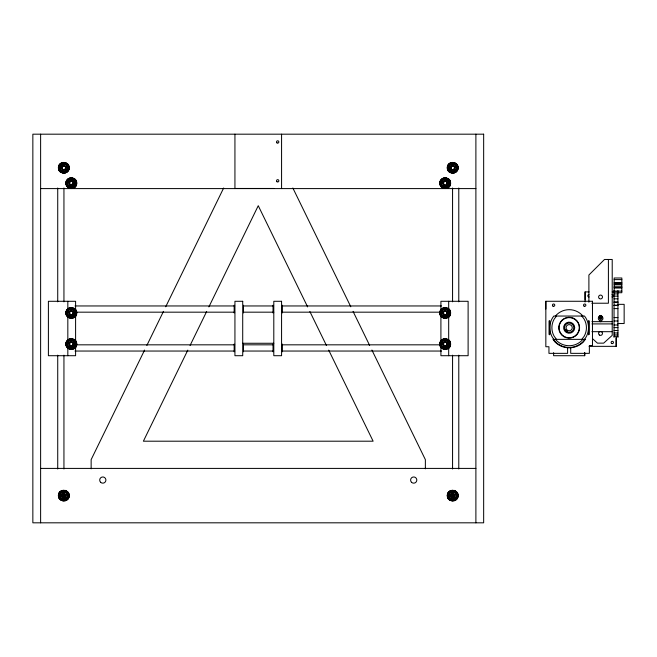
<?xml version="1.0" encoding="UTF-8"?>
<svg xmlns="http://www.w3.org/2000/svg" width="657" height="657" viewBox="0 0 657 657"><rect width="100%" height="100%" fill="white"/><g stroke="black" fill="none" stroke-linecap="round" stroke-linejoin="round"><path stroke-width="0.99" d="M545.836 309.045L545.836 301.276L592.474 301.276L592.474 345.574L589.362 345.574L589.362 353.351L570.711 353.351L570.711 347.561M553.613 352.678L553.613 355.708L584.705 355.708L584.705 352.678M585.091 299.707L585.091 291.913L589.099 291.913M592.474 309.045L592.474 301.276M589.099 346.346L616.184 346.346L616.184 337.583M58.374 167.806C58.112 160.817 69.519 160.817 69.256 167.806C69.519 174.795 58.112 174.795 58.374 167.806L59.992 167.806C59.803 162.895 67.827 162.895 67.638 167.806C67.827 172.717 59.803 172.717 59.992 167.806M65.881 183.155C65.618 176.166 77.033 176.166 76.762 183.155C77.033 190.144 65.618 190.144 65.881 183.155L67.499 183.155C67.318 188.066 75.333 188.066 75.144 183.155C75.333 178.244 67.318 178.244 67.499 183.155M65.881 312.954C65.618 305.965 77.033 305.965 76.762 312.954C77.033 319.943 65.618 319.943 65.881 312.954L67.499 312.954C67.318 308.043 75.333 308.043 75.144 312.954C75.333 317.865 67.318 317.865 67.499 312.954M65.881 344.046C65.618 337.057 77.033 337.057 76.762 344.046C77.033 351.035 65.618 351.035 65.881 344.046L67.499 344.046C67.318 339.135 75.333 339.135 75.144 344.046C75.333 348.957 67.318 348.957 67.499 344.046M58.374 495.608C58.112 488.619 69.519 488.619 69.256 495.608C69.519 502.597 58.112 502.597 58.374 495.608L59.992 495.608C59.803 500.519 67.827 500.519 67.638 495.608C67.827 490.697 59.803 490.697 59.992 495.608M439.747 183.155C439.476 176.166 450.891 176.166 450.628 183.155C450.891 190.144 439.476 190.144 439.747 183.155L441.364 183.155C441.176 178.244 449.191 178.244 449.01 183.155C449.191 188.066 441.176 188.066 441.364 183.155M447.253 167.806C446.99 160.817 458.397 160.817 458.134 167.806C458.397 174.795 446.99 174.795 447.253 167.806L448.871 167.806C448.682 162.895 456.705 162.895 456.516 167.806C456.705 172.717 448.682 172.717 448.871 167.806M439.747 312.954C439.476 305.965 450.891 305.965 450.628 312.954C450.891 319.943 439.476 319.943 439.747 312.954L441.364 312.954C441.176 308.043 449.191 308.043 449.01 312.954C449.191 317.865 441.176 317.865 441.364 312.954M439.747 344.046C439.476 337.057 450.891 337.057 450.628 344.046C450.891 351.035 439.476 351.035 439.747 344.046L441.364 344.046C441.176 348.957 449.191 348.957 449.01 344.046C449.191 339.135 441.176 339.135 441.364 344.046M447.253 495.608C446.99 488.619 458.397 488.619 458.134 495.608C458.397 502.597 446.99 502.597 447.253 495.608L448.871 495.608C448.682 490.697 456.705 490.697 456.516 495.608C456.705 500.519 448.682 500.519 448.871 495.608M62.407 173.062L62.826 171.502M64.805 164.11L65.224 162.55M69.913 188.411L70.332 186.843M72.311 179.46L72.73 177.899M69.913 318.21L70.332 316.649M72.311 309.258L72.73 307.698M69.913 349.302L70.332 347.742M72.311 340.351L72.73 338.79M62.407 500.864L62.826 499.304M64.805 491.921L65.224 490.352M443.779 188.411L444.198 186.843M446.177 179.46L446.596 177.899M451.285 173.062L451.704 171.502M453.683 164.11L454.102 162.55M443.779 318.21L444.198 316.649M446.177 309.258L446.596 307.698M443.779 349.302L444.198 347.742M446.177 340.351L446.596 338.79M451.285 500.864L451.704 499.304M453.683 491.921L454.102 490.352M144.597 350.058L91.142 459.645L91.142 468.835M146.848 345.459L163.47 311.385M165.712 306.778L223.659 187.992M187.803 350.132L143.382 441.2L373.127 441.2L328.705 350.132M190.045 345.533L206.651 311.5M208.893 306.901L258.258 205.715L307.616 306.901M61.093 172.52L61.906 171.116M65.725 164.496L66.538 163.092M68.607 187.861L69.412 186.465M73.239 179.846L74.044 178.441M68.607 317.668L69.412 316.263M73.239 309.644L74.044 308.24M68.607 348.76L69.412 347.356M73.239 340.737L74.044 339.332M61.093 500.322L61.906 498.918M65.725 492.298L66.538 490.902M449.971 172.52L450.784 171.116M454.603 164.496L455.416 163.092M442.465 187.861L443.27 186.465M447.097 179.846L447.902 178.441M442.465 317.668L443.27 316.263M447.097 309.644L447.902 308.24M442.465 348.76L443.27 347.356M447.097 340.737L447.902 339.332M449.971 500.322L450.784 498.918M454.603 492.298L455.416 490.902M556.52 316.042L554.204 319.064A17.271 17.271 0 0 0 554.204 336.335L556.52 339.357M581.806 339.357L584.122 336.335A17.271 17.271 0 0 0 584.122 319.064L581.806 316.042M582.751 339.357L581.913 340.449A18.035 18.035 0 0 1 556.413 340.449L555.576 339.357M584.492 339.357C589.83 332.853 589.83 322.546 584.492 316.042L553.835 316.042C548.496 322.546 548.496 332.853 553.835 339.357M584.902 339.357L583.137 341.665A19.751 19.751 0 0 1 555.198 341.665L553.424 339.357M59.968 171.658L61.109 170.508M66.521 165.104L67.663 163.963M67.474 186.999L68.624 185.857M74.027 180.453L75.169 179.304M67.474 316.805L68.624 315.656M74.027 310.252L75.169 309.11M67.474 347.89L68.624 346.748M74.027 341.344L75.169 340.195M59.968 499.46L61.109 498.31M66.521 492.906L67.663 491.764M448.846 171.658L449.988 170.508M455.4 165.104L456.541 163.963M441.34 186.999L442.481 185.857M447.885 180.453L449.035 179.304M441.34 316.805L442.481 315.656M447.885 310.252L449.035 309.11M441.34 347.89L442.481 346.748M447.885 341.344L449.035 340.195M448.846 499.46L449.988 498.31M455.4 492.906L456.541 491.764M599.455 315.894L601.442 315.73M59.105 170.524L60.501 169.72M67.129 165.893L68.525 165.088M66.612 185.874L68.016 185.069M74.635 181.242L76.04 180.429M66.612 315.672L68.016 314.867M74.635 311.04L76.04 310.235M66.612 346.765L68.016 345.96M74.635 342.133L76.04 341.328M447.984 170.524L449.38 169.72M456.007 165.893L457.403 165.088M440.469 185.874L441.874 185.069M448.493 181.242L449.897 180.429M59.105 498.334L60.501 497.521M67.129 493.694L68.525 492.89M440.469 315.672L441.874 314.867M448.493 311.04L449.897 310.235M440.469 346.765L441.874 345.96M448.493 342.133L449.897 341.328M447.984 498.334L449.38 497.521M456.007 493.694L457.403 492.89M64.016 496.363C66.16 494.614 61.471 494.614 63.614 496.363M601.336 318.341L599.455 318.095A1.552 1.552 0 0 0 601.902 317.766M452.895 496.363C455.038 494.614 450.349 494.614 452.492 496.363M58.563 169.219L60.124 168.8M67.507 166.821L69.067 166.402M66.07 184.56L67.63 184.141M75.021 182.161L76.582 181.743M447.442 169.219L449.002 168.8M456.385 166.821L457.945 166.402M439.927 184.56L441.488 184.141M448.879 182.161L450.439 181.743M66.07 314.366L67.63 313.947M75.021 311.968L76.582 311.549M66.07 345.451L67.63 345.032M75.021 343.053L76.582 342.634M439.927 314.366L441.488 313.947M448.879 311.968L450.439 311.549M439.927 345.451L441.488 345.032M448.879 343.053L450.439 342.634M58.563 497.021L60.124 496.602M67.507 494.622L69.067 494.204M447.442 497.021L449.002 496.602M456.385 494.622L457.945 494.204M67.638 167.806L69.256 167.806M456.516 167.806L458.134 167.806M75.144 183.155L76.762 183.155M449.01 183.155L450.628 183.155M234.935 188.46L273.797 188.46M40.619 188.592L475.89 188.592M614.155 279.603L621.834 279.603M614.155 282.839L621.834 282.839M614.155 283.159L621.834 283.159M614.155 284.522L621.834 284.555M614.155 286.222L621.834 286.247M614.155 287.602L621.834 287.602M614.155 287.93L621.834 287.93M614.049 291.059L621.834 291.158M612.168 291.913L614.172 291.913M614.049 292.201L617.933 292.201M617.999 292.718L621.834 292.718L621.834 278.001L614.155 278.001L614.155 292.718M614.049 293.909L617.933 293.909M614.049 296.135L617.933 296.135M614.049 298.82L617.933 298.82M614.049 301.892L617.933 301.892M614.049 302.417L617.933 302.417M591.826 303.222L608.407 303.222L608.407 259.466M617.933 304.339L624.15 304.339L624.15 323.531L617.933 323.531M614.049 305.25L617.933 305.25M614.049 305.431L617.933 305.431M74.997 305.957L234.705 305.957M243.919 305.957L273.608 305.957M281.804 305.957L441.512 305.957M614.049 308.585L617.933 308.585M77.041 312.174L234.705 312.174M243.722 312.174L273.805 312.174M281.804 312.174L439.467 312.174M75.144 312.954L76.762 312.954M449.01 312.954L450.628 312.954M614.049 317.602L617.933 317.602M614.049 320.986L617.933 320.986M591.941 321.659L612.217 321.659M591.941 323.909L612.217 323.909M614.049 325.001L617.933 325.001M614.049 327.613L617.933 327.613M614.049 330.496L617.933 330.496M591.941 331.686L612.217 331.686M614.049 332.951L617.933 332.951M614.049 334.906L617.933 334.906M614.049 336.327L617.933 336.327M242.712 343.266L273.805 343.266M75.144 344.046L76.762 344.046M449.01 344.046L450.628 344.046M77.041 344.826L234.705 344.826M243.919 344.826L273.608 344.826M281.804 344.826L439.467 344.826M74.997 351.043L234.705 351.043M243.919 351.043L273.608 351.043M281.804 351.043L441.512 351.043M40.619 468.408L475.89 468.408M67.638 495.608L69.256 495.608M456.516 495.608L458.134 495.608M447.442 166.402L449.002 166.821M456.385 168.8L457.945 169.219M439.927 181.743L441.488 182.161M448.879 184.141L450.439 184.56M58.563 166.402L60.124 166.821M67.507 168.8L69.067 169.219M66.07 181.743L67.63 182.161M75.021 184.141L76.582 184.56M439.927 311.549L441.488 311.968M448.879 313.947L450.439 314.366M439.927 342.634L441.488 343.053M448.879 345.032L450.439 345.451M66.07 311.549L67.63 311.968M75.021 313.947L76.582 314.366M66.07 342.634L67.63 343.053M75.021 345.032L76.582 345.451M447.442 494.204L449.002 494.622M456.385 496.602L457.945 497.021M58.563 494.204L60.124 494.622M67.507 496.602L69.067 497.021M447.984 165.088L449.38 165.893M456.007 169.72L457.403 170.524M440.469 180.429L441.874 181.242M448.493 185.069L449.897 185.874M440.469 310.235L441.874 311.04M448.493 314.867L449.897 315.672M440.469 341.328L441.874 342.133M448.493 345.96L449.897 346.765M59.105 165.088L60.501 165.893M67.129 169.72L68.525 170.524M66.612 180.429L68.016 181.242M74.635 185.069L76.04 185.874M447.984 492.89L449.38 493.694M456.007 497.521L457.403 498.334M66.612 310.235L68.016 311.04M74.635 314.867L76.04 315.672M66.612 341.328L68.016 342.133M74.635 345.96L76.04 346.765M59.105 492.89L60.501 493.694M67.129 497.521L68.525 498.334M592.458 338.61L597.443 343.143L603.668 343.143L612.217 335.366L612.217 259.466L604.522 259.466L588.894 275.012L588.894 302.22M448.846 163.963L449.988 165.104M455.4 170.508L456.541 171.658M441.34 179.304L442.481 180.453M447.885 185.857L449.035 186.999M441.34 309.11L442.481 310.252M447.885 315.656L449.035 316.805M441.34 340.195L442.481 341.344M447.885 346.748L449.035 347.89M448.846 491.764L449.988 492.906M455.4 498.31L456.541 499.46M59.968 163.963L61.109 165.104M66.521 170.508L67.663 171.658M67.474 179.304L68.624 180.453M74.027 185.857L75.169 186.999M67.474 309.11L68.624 310.252M74.027 315.656L75.169 316.805M67.474 340.195L68.624 341.344M74.027 346.748L75.169 347.89M59.968 491.764L61.109 492.906M66.521 498.31L67.663 499.46M449.971 163.092L450.784 164.496M454.603 171.116L455.416 172.52M442.465 178.441L443.27 179.846M447.097 186.465L447.902 187.861M442.465 308.24L443.27 309.644M447.097 316.263L447.902 317.668M442.465 339.332L443.27 340.737M447.097 347.356L447.902 348.76M449.971 490.902L450.784 492.298M454.603 498.918L455.416 500.322M61.093 163.092L61.906 164.496M65.725 171.116L66.538 172.52M68.607 178.441L69.412 179.846M73.239 186.465L74.044 187.861M68.607 308.24L69.412 309.644M73.239 316.263L74.044 317.668M68.607 339.332L69.412 340.737M73.239 347.356L74.044 348.76M61.093 490.902L61.906 492.298M65.725 498.918L66.538 500.322M292.85 187.992L350.797 306.778M353.047 311.385L369.661 345.459M371.911 350.058L425.366 459.645L425.366 468.835M309.858 311.5L326.463 345.533M451.285 162.55L451.704 164.11M453.683 171.502L454.102 173.062M443.779 177.899L444.198 179.46M446.177 186.843L446.596 188.411M443.779 307.698L444.198 309.258M446.177 316.649L446.596 318.21M443.779 338.79L444.198 340.351M446.177 347.742L446.596 349.302M451.285 490.352L451.704 491.921M453.683 499.304L454.102 500.864M69.913 177.899L70.332 179.46M72.311 186.843L72.73 188.411M62.407 162.55L62.826 164.11M64.805 171.502L65.224 173.062M69.913 307.698L70.332 309.258M72.311 316.649L72.73 318.21M69.913 338.79L70.332 340.351M72.311 347.742L72.73 349.302M62.407 490.352L62.826 491.921M64.805 499.304L65.224 500.864M617.933 290.575L617.933 337.402M616.184 337.271L616.184 346.346M614.049 290.509L614.049 337.402M589.272 320.92L589.272 334.47M588.59 320.575L588.59 334.824M585.091 291.913L585.091 301.99M584.705 352.776L584.705 355.708M567.599 347.561L567.599 353.351L548.948 353.351L548.948 346.74L545.836 346.74L545.836 301.276M549.737 320.575L549.737 334.824M549.055 320.92L549.055 334.47M475.89 134.184L475.89 522.816M458.783 188.001L458.783 301.834M458.783 355.166L458.783 468.999M452.689 162.369L452.689 163.987M452.689 171.633L452.689 173.251M452.689 490.171L452.689 491.789M452.689 499.435L452.689 501.053M452.566 188.001L452.566 301.834M452.566 355.166L452.566 468.999M448.682 301.292L448.682 309.357M448.682 316.411L448.682 340.589M448.682 347.643L448.682 355.708M445.183 177.71L445.183 179.328M445.183 186.974L445.183 188.592M445.183 307.517L445.183 309.135M445.183 316.781L445.183 318.399M445.183 338.601L445.183 340.219M445.183 347.865L445.183 349.483M440.913 310.367L440.913 301.292L468.113 301.292L468.113 355.708L440.913 355.708L440.913 346.633M440.913 315.401L440.913 341.599M282.346 305.193L282.346 312.946M282.346 344.054L282.346 351.807M281.574 134.184L281.574 188.592M273.025 305.193L273.025 312.946M273.025 344.054L273.025 351.807M243.484 305.193L243.484 312.946M243.484 344.054L243.484 351.807M234.935 134.184L234.935 188.592M234.163 305.193L234.163 312.946M234.163 344.054L234.163 351.807M75.596 310.367L75.596 301.292L48.396 301.292L48.396 355.708L75.596 355.708L75.596 346.633M75.596 315.401L75.596 341.599M71.326 177.71L71.326 179.328M71.326 186.974L71.326 188.592M71.326 307.517L71.326 309.135M71.326 316.781L71.326 318.399M71.326 338.601L71.326 340.219M71.326 347.865L71.326 349.483M67.827 301.292L67.827 309.357M67.827 316.411L67.827 340.589M67.827 347.643L67.827 355.708M63.943 188.001L63.943 301.834M63.943 355.166L63.943 468.999M63.819 162.369L63.819 163.987M63.819 171.633L63.819 173.251M63.819 490.171L63.819 491.789M63.819 499.435L63.819 501.053M57.726 188.001L57.726 301.834M57.726 355.166L57.726 468.999M40.619 134.184L40.619 522.816M589.132 296.956A1.166 1.166 0 0 1 587.81 295.88A1.166 1.166 0 0 1 588.976 294.632M611.996 294.673A1.166 1.166 0 0 1 613.457 295.798A1.166 1.166 0 0 1 611.996 296.923M601.27 321.577A3.113 3.113 0 0 1 599.66 321.577M599.66 315.574A3.113 3.113 0 0 1 601.27 315.574M599.857 316.321A2.332 2.332 0 0 1 601.065 316.321M599.003 316.994A1.552 1.552 0 0 1 600.555 315.442A1.552 1.552 0 0 1 602.108 316.994M555.354 316.107A18.035 18.035 0 0 1 582.981 316.107M567.221 331.062A3.885 3.885 0 0 1 565.8 329.642M71.629 184.28A1.166 1.166 0 0 1 71.022 184.28M58.752 166.451C56.765 172.89 67.384 175.731 68.878 169.161C70.866 162.722 60.247 159.881 58.752 166.451M60.814 167.001C65.051 180.511 71.235 157.425 60.814 167.001M61.939 167.305C64.583 175.748 68.451 161.318 61.939 167.305M66.258 181.8C64.271 188.231 74.89 191.08 76.384 184.51C78.38 178.072 67.761 175.23 66.258 181.8M68.32 182.35C72.557 195.852 78.741 172.766 68.32 182.35M69.445 182.654C72.098 191.088 75.957 176.659 69.445 182.654M66.258 311.599C64.271 318.037 74.89 320.879 76.384 314.309C78.38 307.87 67.761 305.029 66.258 311.599M68.32 312.149C72.557 325.658 78.741 302.573 68.32 312.149M69.445 312.453C72.098 320.895 75.957 306.466 69.445 312.453M66.258 342.691C64.271 349.13 74.89 351.971 76.384 345.401C78.38 338.963 67.761 336.121 66.258 342.691M68.32 343.241C72.557 356.751 78.741 333.657 68.32 343.241M69.445 343.545C72.098 351.988 75.957 337.558 69.445 343.545M58.752 494.253C56.765 500.691 67.384 503.533 68.878 496.963C70.866 490.533 60.247 487.683 58.752 494.253M60.814 494.803C65.051 508.313 71.235 485.227 60.814 494.803M61.939 495.107C64.583 503.549 68.451 489.12 61.939 495.107M440.124 181.8C438.129 188.231 448.747 191.08 450.25 184.51C452.238 178.072 441.619 175.23 440.124 181.8M442.186 182.35C446.415 195.852 452.599 172.766 442.186 182.35M443.311 182.654C445.955 191.088 449.823 176.659 443.311 182.654M447.631 166.451C445.643 172.89 456.262 175.731 457.757 169.161C459.744 162.722 449.125 159.881 447.631 166.451M449.692 167.001C453.93 180.511 460.114 157.425 449.692 167.001M450.817 167.305C453.461 175.748 457.329 161.318 450.817 167.305M440.124 311.599C438.129 318.037 448.747 320.879 450.25 314.309C452.238 307.87 441.619 305.029 440.124 311.599M442.186 312.149C446.415 325.658 452.599 302.573 442.186 312.149M443.311 312.453C445.955 320.895 449.823 306.466 443.311 312.453M440.124 342.691C438.129 349.13 448.747 351.971 450.25 345.401C452.238 338.963 441.619 336.121 440.124 342.691M442.186 343.241C446.415 356.751 452.599 333.657 442.186 343.241M443.311 343.545C445.955 351.988 449.823 337.558 443.311 343.545M447.631 494.253C445.643 500.691 456.262 503.533 457.757 496.963C459.744 490.533 449.125 487.683 447.631 494.253M449.692 494.803C453.93 508.313 460.114 485.227 449.692 494.803M450.817 495.107C453.461 503.549 457.329 489.12 450.817 495.107M585.346 339.357L583.383 341.919A20.104 20.104 0 0 1 554.943 341.919L552.98 339.357L585.346 339.357M483.659 134.184L32.85 134.184L32.85 522.816L483.659 522.816L483.659 134.184M242.712 301.292L234.935 301.292L234.935 355.708L242.712 355.708L242.712 301.292M281.574 301.292L273.797 301.292L273.797 355.708L281.574 355.708L281.574 301.292M601.582 317.816L601.41 317.594A1.092 1.092 0 0 0 599.619 317.988A1.092 1.092 0 0 0 600.736 319.45A1.092 1.092 0 0 0 601.582 317.816M611.708 343.471A1.166 1.166 0 0 0 613.457 342.461A1.166 1.166 0 0 0 611.708 341.451A1.166 1.166 0 0 0 611.708 343.471M599.48 320.386A2.332 2.332 0 0 0 602.97 318.366A2.332 2.332 0 0 0 599.48 316.346A2.332 2.332 0 0 0 599.48 320.386M599.398 335.029A1.946 1.946 0 0 0 602.461 333.625A1.946 1.946 0 0 0 599.718 331.678A1.946 1.946 0 0 0 599.398 335.029M599.34 298.533A1.946 1.946 0 0 0 602.469 297.284A1.946 1.946 0 0 0 599.833 295.198A1.946 1.946 0 0 0 599.34 298.533M564.108 336.458A10.118 10.118 0 0 0 579.277 327.695A10.118 10.118 0 0 0 564.108 318.941A10.118 10.118 0 0 0 564.108 336.458M563.961 336.713A10.405 10.405 0 0 0 579.573 327.695A10.405 10.405 0 0 0 563.961 318.686A10.405 10.405 0 0 0 563.961 336.713M566.383 332.508A5.56 5.56 0 0 0 574.719 327.695A5.56 5.56 0 0 0 566.383 322.883A5.56 5.56 0 0 0 566.383 332.508M566.835 331.736A4.665 4.665 0 0 0 573.824 327.695A4.665 4.665 0 0 0 566.835 323.663A4.665 4.665 0 0 0 566.835 331.736M567.607 330.389A3.113 3.113 0 0 0 572.272 327.695A3.113 3.113 0 0 0 567.607 325.01A3.113 3.113 0 0 0 567.607 330.389M553.03 306.17A1.166 1.166 0 0 0 554.779 305.16A1.166 1.166 0 0 0 553.03 304.15A1.166 1.166 0 0 0 553.03 306.17M584.122 306.17A1.166 1.166 0 0 0 585.872 305.16A1.166 1.166 0 0 0 584.122 304.15A1.166 1.166 0 0 0 584.122 306.17M411.578 482.337A3.113 3.113 0 0 0 416.735 480.768A3.113 3.113 0 0 0 412.801 477.089A3.113 3.113 0 0 0 411.578 482.337M100.644 482.304A3.113 3.113 0 0 0 105.818 480.817A3.113 3.113 0 0 0 101.95 477.072A3.113 3.113 0 0 0 100.644 482.304M277.016 142.914A1.166 1.166 0 0 0 278.847 142.06A1.166 1.166 0 0 0 277.197 140.902A1.166 1.166 0 0 0 277.016 142.914M276.909 181.693A1.166 1.166 0 0 0 278.831 181.061A1.166 1.166 0 0 0 277.32 179.714A1.166 1.166 0 0 0 276.909 181.693M63.039 496.955A1.552 1.552 0 0 0 65.371 495.608A1.552 1.552 0 0 0 63.039 494.261A1.552 1.552 0 0 0 63.039 496.955M62.842 169.49A1.946 1.946 0 0 0 65.757 167.806A1.946 1.946 0 0 0 62.842 166.122A1.946 1.946 0 0 0 62.842 169.49M451.72 169.49A1.946 1.946 0 0 0 454.636 167.806A1.946 1.946 0 0 0 451.72 166.122A1.946 1.946 0 0 0 451.72 169.49M69.954 184.453A1.946 1.946 0 0 0 73.198 183.582A1.946 1.946 0 0 0 70.825 181.201A1.946 1.946 0 0 0 69.954 184.453M443.812 184.527A1.946 1.946 0 0 0 447.064 183.656A1.946 1.946 0 0 0 444.682 181.275A1.946 1.946 0 0 0 443.812 184.527M70.356 345.73A1.946 1.946 0 0 0 73.264 344.046A1.946 1.946 0 0 0 70.356 342.363A1.946 1.946 0 0 0 70.356 345.73M70.356 314.637A1.946 1.946 0 0 0 73.264 312.954A1.946 1.946 0 0 0 70.356 311.27A1.946 1.946 0 0 0 70.356 314.637M444.214 314.637A1.946 1.946 0 0 0 447.13 312.954A1.946 1.946 0 0 0 444.214 311.27A1.946 1.946 0 0 0 444.214 314.637M443.812 345.418A1.946 1.946 0 0 0 447.064 344.547A1.946 1.946 0 0 0 444.682 342.166A1.946 1.946 0 0 0 443.812 345.418M451.917 496.955A1.552 1.552 0 0 0 454.25 495.608A1.552 1.552 0 0 0 451.917 494.261A1.552 1.552 0 0 0 451.917 496.955"/></g></svg>
